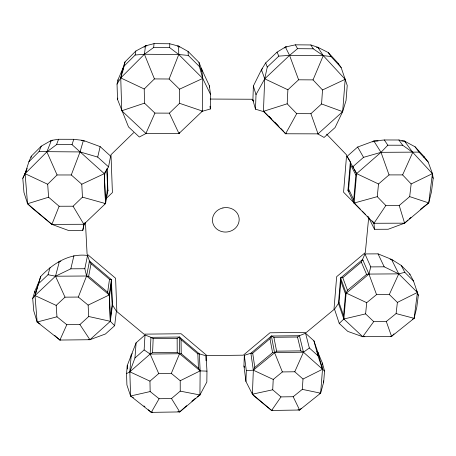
<?xml version="1.0" encoding="UTF-8"?>
<svg xmlns="http://www.w3.org/2000/svg" width="456" height="456" viewBox="0 0 456 456"><rect width="100%" height="100%" fill="white"/><g stroke="black" fill="none" stroke-linecap="round" stroke-linejoin="round"><path stroke-width="0.68" d="M201.717 71.41L201.734 69.301L199.021 62.449L188.054 51.442L178.615 46.142L169.78 43.765L154.037 43.628L145.515 45.862L135.837 51.021L125.018 61.908L122.715 68.759L118.024 79.692L117.032 84.132L117.534 99.436L128.529 126.956L139.325 137.022L146.604 133.192M198.656 395.814L199.927 394.97L200.144 370.882L199.346 353.862L179.419 337.03L150.942 337.337L145.008 334.955L136.093 342.832L127.252 365.53L126.54 373.646L126.91 384.95L130.587 395.99L151.278 412.372L179.727 411.922L199.927 394.97L206.836 382.025L206.973 371.133L206.066 355.8L199.346 353.862L197.83 353.85L181.043 339.686L179.419 337.03L177.15 338.352L153.17 338.614L150.942 337.337L150.161 354.05L158.728 373.584L171.314 373.413L180.217 380.726L180.24 391.128L171.496 398.538L159.093 398.726L150.161 391.561L149.961 381.142L158.728 373.584M123.707 67.762L122.715 68.759L120.749 77.925L121.763 110.762L145.92 133.42L178.974 133.505L202.458 111.093L202.755 78.438L201.734 69.301L200.23 67.79M206.004 360.781L206.066 355.8M209.338 87.164L209.355 85.745L201.734 69.301L200.794 69.62M201.717 111.458L210.33 108.995L210.512 94.438L209.355 85.745M210.512 94.438L202.755 78.438L178.763 54.515L169.689 47.629L169.78 43.765M89.051 262.114L89.501 261.1L111.406 279.602L111.321 282.88L109.525 295.819L110.335 321.309L114.65 325.715L105.45 333.98L89.929 339.72L59.918 340.051L37.141 322.022L33.733 310.798L32.712 298.435L34.924 291.088L39.598 280.104L40.618 276.61C52.6 263.722 69.232 253.023 87.529 255.457L89.501 261.1L91.052 263.756L109.503 279.323L111.406 279.602L112.415 305.315L110.335 321.309L89.929 339.72L88.179 339.475M22.8 178.37L25.097 173.685L46.877 151.882L56.561 144.615L72.037 144.643L104.31 173.679L105.53 203.587L83.853 224.272L82.787 230.417L68.497 230.474L51.898 224.38L32.547 208.46L27.537 203.746L23.957 192.398L22.8 178.37L26.579 169.774M243.949 365.98L244.308 355.332L250.885 353.235L252.709 353.183L269.986 338.7L271.405 336.026L299.432 335.719L305.548 333.233L313.916 340.832L317.917 352.431L322.352 363.044L324.547 371.019L323.663 382.191L320.631 393.186L299.603 410.018L271.611 410.463L254.089 396.042L252.396 394.189L245.938 381.478L243.949 365.98L244.712 367.337M264.206 111.823L255.491 109.178L252.898 100.103L253.376 85.996L261.465 69.705L265.677 62.928L277.037 52.149L285.376 47.031L295.397 44.825L310.849 44.956L317.866 47.299L328.286 52.56L338.323 63.458L341.173 67.591L347.233 85.471L346.036 100.537L342.644 111.657L335.069 127.572L324.079 137.45L317.296 133.631M255.491 109.178L256.004 94.666L253.376 85.996M245.938 381.478L246.32 370.614L244.308 355.332M261.413 71.102L261.465 69.705L262.479 68.736M344.411 78.187L345.175 79.321L342.644 111.657L318.043 133.859L285.599 133.773L263.443 111.338L264.714 78.82L267.267 67.072L265.677 62.928M126.54 373.646L129.84 371.805L150.161 354.05L152.578 352.642L153.17 338.614M272.711 389.789L273.235 379.443L282.372 371.936L294.758 371.771L303.001 379.033L302.299 389.361L293.191 396.72L280.987 396.902L272.711 389.789L252.396 394.189L252.208 392.793M287.177 103.797L287.89 89.775L298.606 79.8L313.021 79.891L322.517 89.963L321.571 103.957L310.901 113.698L296.725 113.641L287.177 103.797L263.443 111.338M132.001 396.8L130.587 395.99L129.84 371.805L134.959 357.983L144.13 349.934L145.008 334.955M409.807 274.723L409.853 274.079L401.28 265.472L391.482 259.333L378.035 253.867L364.971 253.935L361.329 262.126L342.775 277.675L340.592 277.972L338.46 303.325L343.847 319.012L362.725 336.716L391.556 336.397L414.133 318.322L416.784 307.315L418.323 295.243L413.507 281.033L409.853 274.079M134.959 357.983L136.093 342.832M317.758 354.563L317.917 352.431L316.863 351.479M322.033 367.188L322.141 365.809M322.25 364.424L322.352 363.044M319.821 393.551L320.631 393.186L322.506 369.274L317.917 352.431M132.314 353.742L131.248 354.677L129.84 371.805L149.961 381.142M364.857 336.3L362.725 336.716L347.774 331.398L339.241 323.435L343.847 319.012L343.585 315.672L339.047 302.539L340.849 281.198L340.592 277.972L362.617 259.498L368.938 274.073L376.548 294.604L389.31 294.502L397.393 302.413L396.093 313.585L386.3 321.491L373.726 321.617L365.604 313.876L366.715 302.676L376.548 294.604M349.108 191.788L347.962 190.34L348.623 189.063L350.658 164.986L350.368 161.737L347.962 190.34L354.021 203.068L373.971 223.275L374.49 229.3L388.21 229.248L404.592 223.172L428.725 202.92L431.462 191.856L433.2 178.205L432.425 173.645L428.207 162.057L424.086 156.602L415.045 146.781L404.529 141.115L398.897 139.998L384.328 139.969L373.869 141.046L357.658 147.037L347.096 156.368L356.609 173.645L378.526 183.979L389.042 174.904L402.619 174.904L411.152 183.956L409.682 196.616L399.217 205.485L385.844 205.519L377.26 196.667L378.526 183.979M343.585 315.672L345.488 293.892L340.849 281.198M355.133 203.65L354.021 203.068L353.725 199.705L355.885 175.047L356.609 173.645L381.011 152.327L387.828 145.207L402.642 145.236L412.748 152.372L432.425 173.645L428.725 202.92L425.636 205.24M424 157.588L424.086 156.602M117.032 84.132L120.749 77.925L144.404 54.247L153.666 47.492L154.037 43.628M114.65 325.715L116.394 311.209L112.176 304.522L111.321 282.88M413.073 318.875L414.133 318.322L417.405 292.461L416.431 290.592M110.42 317.912L112.176 304.522M146.923 45.874L145.515 45.862L144.404 54.247L154.43 78.916L169.125 79.008L179.521 89.182L179.556 103.312L169.375 113.145L154.926 113.088L144.501 103.153L144.221 88.988L154.43 78.916M111.406 279.602L109.263 294.952L110.335 321.309L88.732 316.504L79.903 324.564L66.804 324.695L56.971 316.806L56.173 305.395L65.02 297.164L78.318 297.055L88.133 305.115L88.732 316.504M109.525 295.819L107.65 292.193L109.503 279.323M144.221 88.988L120.749 77.925L124.135 66.074L135.147 55.011L135.837 51.021M31.059 157.537L31.304 156.191L41.291 146.148L51.397 140.38L58.545 139.268L73.758 139.302L83.391 140.448L100.143 146.61L110.62 156.129L108.534 166.856L104.31 173.679L81.772 184.218L71.273 174.967L57.08 174.967L47.681 184.241L48.592 197.209L59.115 206.249L73.074 206.22L82.456 197.152L81.772 184.218M105.632 200.167L107.633 189.343L106.835 169.068M107.04 168.663L107.907 190.636L105.53 203.587L104.658 203.923M107.65 292.193L88.652 276.302L91.052 263.756M89.501 261.1L86.577 276.005L78.318 297.055M104.612 175.098L105.433 171.011M88.133 305.115L109.263 294.952L86.577 276.005L84.833 268.721L87.529 255.457M124.135 66.074L125.018 61.908M117.534 99.436L117.813 98.103M82.787 230.417L84.349 223.554M108.534 166.856L97.704 157.086L100.143 146.61M32.712 298.435L34.998 295.551L55.495 276.216L70.834 268.812L73.952 255.531M364.971 253.935L370.745 266.902L368.938 274.073L345.488 293.892M60.853 261.265L59.457 261.277L55.495 276.216L65.02 297.164M38.589 322.933L37.141 322.022L34.998 295.551L38.481 283.774L48.04 274.723L50.029 267.672M81.259 140.442L83.391 140.448L80.051 151.928L71.273 174.967M40.618 276.61L34.998 295.551L56.173 305.395M31.304 156.191L28.87 161.789L25.097 173.685L27.537 203.746L51.898 224.38L83.853 224.272L84.964 222.722M72.037 144.643L73.758 139.302M56.561 144.615L58.545 139.268M52.816 140.38L51.397 140.38L46.877 151.882L57.08 174.967M169.125 79.008L178.763 54.515L178.615 46.142L177.207 46.13M51.898 224.38L59.115 206.249M28.87 161.789L39.017 151.597L41.291 146.148M171.314 373.413L179.573 353.696L179.419 337.03M313.021 79.891L323.27 55.638L317.866 47.299L316.453 47.287M26.756 169.843L25.097 173.685L47.681 184.241M145.92 133.42L154.926 113.088M294.758 371.771L303.468 352.209L309.362 347.996L305.548 333.233M58.488 338.779L59.918 340.051L66.804 324.695M402.619 174.904L412.748 152.372L404.529 141.115L401.742 141.109M26.893 169.085L27.206 168.395M389.31 294.502L398.761 273.868L404.814 272.323L413.507 281.033M397.393 302.413L417.405 292.461L398.761 273.868L368.938 274.073L366.584 274.398L347.478 290.29L346.127 293.037L343.847 319.012L365.604 313.876M324.547 371.019L303.468 352.209L272.574 352.613L254.813 367.388L253.336 370.181L252.396 394.189L271.611 410.463L272.819 410.115M256.004 94.666L264.714 78.82L289.566 55.375L297.529 48.678L313.249 48.809L323.27 55.638L345.175 79.321L322.517 89.963M284.949 132.941L285.599 133.773L296.725 113.641M148.331 409.773L151.278 412.372L159.093 398.726M385.844 205.519L373.971 223.275L372.512 221.422M178.313 133.277L178.974 133.505L179.664 132.502M271.611 410.463L280.987 396.902M110.135 156.813L110.62 156.129M106.966 191.947L107.907 190.636L107.633 189.343M362.725 336.716L373.726 321.617M339.047 302.539L334.527 309.208L339.241 323.435M390.325 336.283L391.556 336.397L392.776 335.126M393.186 334.704L393.995 333.86M297.985 409.716L299.603 410.018L301.353 408.245M50.394 141.383L51.397 140.38M144.028 47.356L145.515 45.862M133.631 132.685L111.007 154.704L112.41 192.563L105.934 198.759M284.362 47.994L285.376 47.031L286.79 47.042M58.436 262.24L59.457 261.277M267.267 67.072L278.833 56.116L289.566 55.375L323.27 55.638L330.976 56.521L341.173 67.591M373.339 222.009L373.971 223.275L404.592 223.172L407.995 220.048M409.26 218.886L410.942 217.335M177.84 411.512L179.727 411.922L184.19 407.898M184.686 407.453L186.652 405.68M372.803 141.987L373.869 141.046L378.052 141.058M352.613 166.936L363.54 157.343L381.011 152.327L419.035 152.11L428.207 162.057M191.816 401.28L195.476 398.208M420.449 209.327L422.587 207.531M246.32 370.614L253.336 370.181L276.592 351.166L300.835 350.875L303.468 352.209L299.432 335.719L297.5 337.024L273.896 337.286L271.405 336.026L250.885 353.235L253.336 370.181L273.235 379.443M423.345 206.961L424.103 206.391M424.485 206.101L425.248 205.531M197.226 396.771L197.579 396.538M197.761 396.418L198.297 396.059M412.372 319.246L412.72 319.057M303.001 379.033L322.506 369.274L317.952 355.743L313.916 340.832M180.217 380.726L200.144 370.882L206.973 371.133M411.152 183.956L432.425 173.645L431.587 172.516M179.521 89.182L202.755 78.438L199.449 66.604L199.021 62.449M285.599 133.773L286.59 133.386M121.763 110.762L144.501 103.153M27.537 203.746L48.592 197.209M377.26 196.667L354.021 203.068L356.609 173.645L354.312 169.261M37.141 322.022L56.971 316.806M151.278 412.372L152.743 412.019M130.587 395.99L150.161 391.561M59.918 340.051L60.494 339.976M135.147 55.011L144.404 54.247L178.763 54.515L188.294 55.421L199.449 66.604M152.578 352.642L177.219 352.351L179.573 353.696L200.144 370.882L198.451 368.123L181.22 353.708L150.161 354.05L144.13 349.934M70.834 268.812L84.833 268.721M370.745 266.902L384.197 266.817L398.761 273.868L391.482 259.333L390.074 259.339M210.199 99.055L251.746 99.248L253.633 101.152M153.666 47.492L169.689 47.629M39.017 151.597L80.051 151.928L97.704 157.086M88.652 276.302L86.577 276.005L55.495 276.216L48.04 274.723M252.898 100.103L253.827 100.24M180.24 391.128L199.927 394.97M302.299 389.361L320.631 393.186M396.093 313.585L414.133 318.322M82.456 197.152L105.53 203.587L104.31 173.679M409.682 196.616L428.725 202.92M179.556 103.312L202.458 111.093M123.679 69.095L122.715 68.759L122.801 71.586M321.571 103.957L342.644 111.657M366.715 302.676L346.127 293.037L340.592 277.972M107.017 190.22L107.907 190.636M287.89 89.775L264.714 78.82L261.465 69.705M132.998 397.375L133.397 397.603M38.874 323.116L40.02 323.84M264.4 111.942L264.685 112.125M143.931 405.903L144.905 406.758M54.686 335.411L55.638 336.249M56.111 336.67L58.009 338.358M83.391 140.448L84.428 141.383M309.362 347.996L317.952 355.743M391.482 259.333L392.952 260.803M178.615 46.142L179.618 47.15M268.875 116.269L271.32 118.742M274.74 122.202L278.154 125.668M280.6 128.142L283.917 131.607M367.912 216.6L368.898 217.597M263.488 111.127L279.665 127.503M360.223 209.087L343.567 192.215L346.606 154.943L326.564 134.155M362.218 211.111L365.701 214.639M367.188 216.15L368.676 217.654L365.33 252.567L336.665 276.684L333.969 309.556L306.438 332.384L269.958 332.789L243.322 355.178L206.984 355.623L181.129 333.746L144.033 334.145L116.844 311.573L115.596 278.257L87.085 254.1L85.443 222.494M317.866 47.299L318.829 48.342M404.529 141.115L405.481 142.147M372.113 220.921L372.381 221.257M284.561 132.439L284.818 132.776M415.045 146.781L419.035 152.11M432.368 177.07L433.2 178.205M398.897 139.998L402.642 145.236M328.286 52.56L330.976 56.521M384.328 139.969L387.828 145.207M79.903 324.564L89.929 339.72M373.869 141.046L381.011 152.327L389.042 174.904M310.849 44.956L313.249 48.809M171.496 398.538L179.727 411.922M347.096 156.368L348.532 158.728M348.737 159.058L349.552 160.404M349.758 160.734L349.963 161.071M73.074 206.22L83.853 224.272M357.658 147.037L363.54 157.343M295.397 44.825L297.529 48.678M352.995 166.754L353.651 168.007M350.658 164.986L355.885 175.047M417.4 293.464L418.323 295.243M401.28 265.472L404.814 272.323M285.376 47.031L289.566 55.375L298.606 79.8M368.494 217.204L374.49 229.3M293.191 396.72L299.603 410.018M348.623 189.063L353.725 199.705M378.035 253.867L384.197 266.817M169.375 113.145L178.974 133.505M277.037 52.149L278.833 56.116M361.329 262.126L366.584 274.398M282.372 371.936L274.54 352.556L271.405 336.026M342.775 277.675L347.478 290.29M362.617 259.498L362.97 260.49M310.901 113.698L318.043 133.859M386.3 321.491L391.556 336.397M399.217 205.485L404.592 223.172M323.298 380.845L323.663 382.191M297.5 337.024L300.835 350.875M273.896 337.286L276.592 351.166M269.986 338.7L272.574 352.613M252.709 353.183L254.813 367.388M209.977 106.197L210.33 108.995M338.323 63.458L338.415 64.319M34.924 291.088L35.032 292.45M188.054 51.442L188.294 55.421M197.83 353.85L198.451 368.123M118.024 79.692L118.07 81.065M127.252 365.53L127.366 369.024M131.248 354.677L131.288 356.068M181.043 339.686L181.22 353.708M177.15 338.352L177.219 352.351M222.938 207.947A13.897 12.682 -7.4 0 0 219.022 209.441L218.424 209.788A12.945 11.822 -7.4 0 0 214.913 212.975L214.525 213.516A13.897 12.688 -7.5 0 0 212.866 217.084L212.707 217.711A12.945 11.822 -7.3 0 0 212.644 222.163L212.781 222.784A13.897 12.694 -7.5 0 0 214.331 226.307L214.696 226.837A12.945 11.816 -7.3 0 0 218.071 229.949L218.646 230.286A13.902 12.694 -7.4 0 0 222.465 231.722L223.138 231.853A12.945 11.816 -7.4 0 0 227.966 231.83L228.65 231.694A13.902 12.694 -7.4 0 0 232.52 230.229L233.113 229.887A12.945 11.816 -7.4 0 0 236.613 226.757L237.006 226.222A13.897 12.694 -7.3 0 0 238.693 222.693L238.858 222.072A12.945 11.816 -7.5 0 0 238.99 217.626L238.853 216.999A13.897 12.688 -7.3 0 0 237.354 213.454L236.989 212.912A12.945 11.822 -7.5 0 0 233.626 209.749L233.044 209.401A13.897 12.682 -7.4 0 0 229.197 207.93A13.024 11.896 -7.4 0 0 222.938 207.942"/></g></svg>
